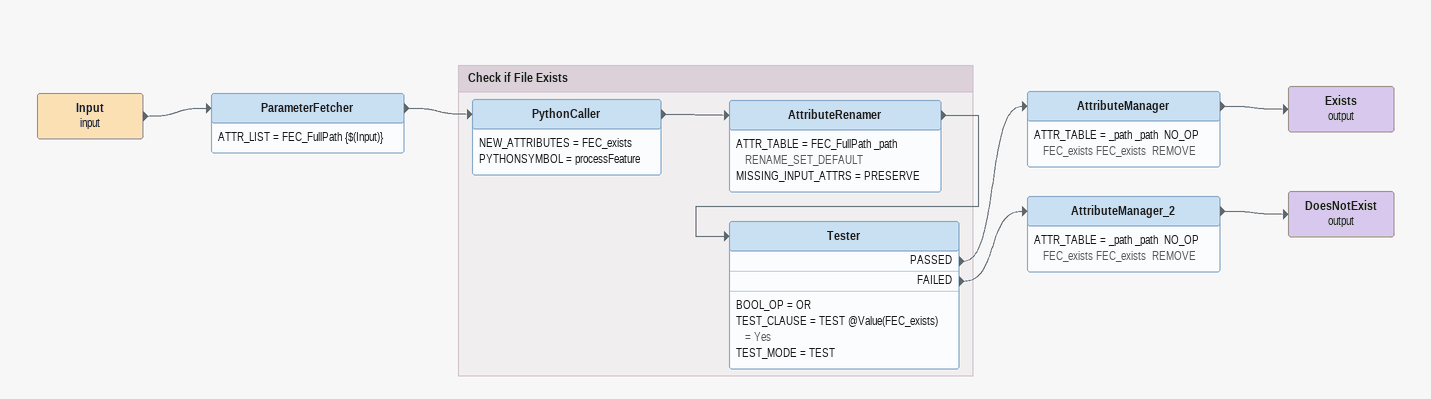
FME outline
Input (input)
    -> ParameterFetcher
ParameterFetcher
    ATTR_LIST = FEC_FullPath {$(Input)}
    -> PythonCaller
AttributeManager
    ATTR_TABLE = _path _path  NO_OP FEC_exists FEC_exists  REMOVE
    -> Exists (output)
Exists (output)
AttributeManager_2
    ATTR_TABLE = _path _path  NO_OP FEC_exists FEC_exists  REMOVE
    -> DoesNotExist (output)
DoesNotExist (output)

Bookmark: Check if File Exists
PythonCaller
    NEW_ATTRIBUTES = FEC_exists
    PYTHONSYMBOL = processFeature
    -> AttributeRenamer
AttributeRenamer
    ATTR_TABLE = FEC_FullPath _path RENAME_SET_DEFAULT
    MISSING_INPUT_ATTRS = PRESERVE
    -> Tester
Tester
    BOOL_OP = OR
    TEST_CLAUSE = TEST @Value(FEC_exists) = Yes
    TEST_MODE = TEST
    PASSED -> AttributeManager
    FAILED -> AttributeManager_2
